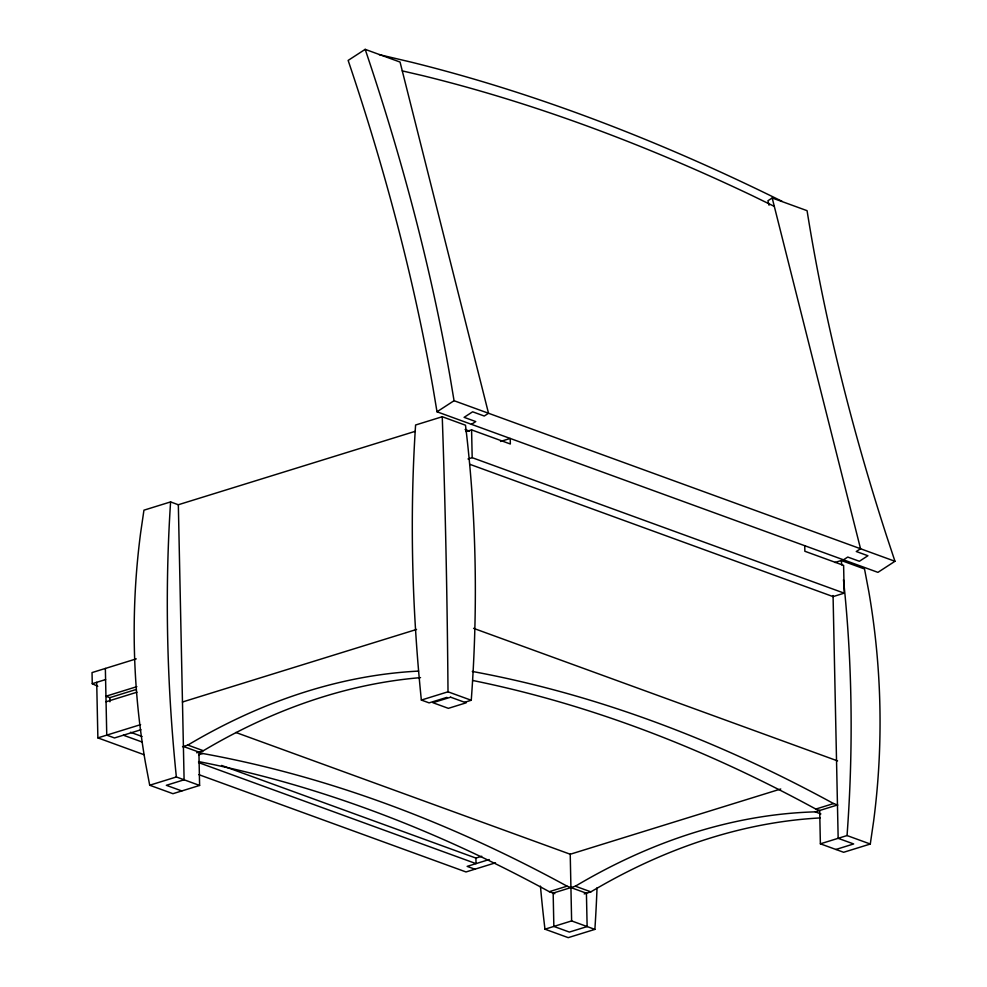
<?xml version="1.0" encoding="UTF-8"?>
<svg xmlns="http://www.w3.org/2000/svg" width="987" height="987" viewBox="0 0 987 987"><rect width="100%" height="100%" fill="white"/><g stroke="black" fill="none" stroke-linecap="round" stroke-linejoin="round"><path stroke-width="1.48" d="M472.625 680.462A2179.58 1339.778 72.8 0 1 815.817 809.069L819.691 810.487L820.382 843.823L843.638 852.287L870.287 844.033L873.618 821.209A857.974 806.49 11.5 0 0 868.844 591.818L864.526 568.981L841.282 560.505L834.928 562.479M471.478 424.336L475.734 421.572L464.112 417.341L472.637 411.801L484.259 416.033L488.516 413.269L400.056 62.058L365.178 49.35L348.14 60.417A1657.864 841.121 57 0 1 432.972 387.644L437.007 411.789L877.924 572.361L894.962 561.282L886.585 535.966A1657.864 841.121 57 0 1 807.07 210.675L772.192 197.98L767.935 200.743L769.058 205.222M437.007 411.789L454.057 400.71L894.962 561.282M843.503 559.814L847.759 557.05L859.381 561.282L867.906 555.743L856.284 551.511L860.541 548.747L772.192 197.98M464.914 702.226L471.255 700.264A1208.322 863.526 -70 0 0 465.494 425.212L442.25 416.736L415.589 425.002A1208.322 742.755 72.8 0 0 421.35 700.054L429.098 702.88L446.877 697.377M415.367 431.282L178.289 504.752L170.591 501.914L143.942 510.18L140.61 532.992A857.974 806.49 11.5 0 0 145.385 762.383L149.703 785.233L172.947 793.696L199.608 785.442L198.905 752.094M466.037 431.615L471.589 429.888L510.341 444.002L510.23 438.45L500.508 441.46M468.011 458.967L472.181 457.672L844.193 593.162L843.614 565.378L804.861 551.264L804.75 545.712M136.268 658.872L92.038 672.579L92.26 683.695A2226.018 743.063 -1.2 0 0 97.775 686.323M92.26 683.695L105.597 679.562M136.848 686.656L105.942 696.23L109.816 697.649L136.317 689.432M106.053 701.794L136.971 692.208M182.422 702.016L416.563 629.447M96.701 682.313L97.873 737.881L140.61 724.631M140.968 729.751L114.504 737.955L106.756 735.13L105.362 668.446M182.521 746.727L187.851 745.074A725.223 518.274 -70 0 1 418.574 671.098M196.684 752.785L203.347 750.725A725.223 518.274 -70 0 1 420.536 677.637M198.683 754.784L202.779 753.513A2179.58 1339.778 72.8 0 1 567.056 886.166L586.426 893.223M421.35 700.054L448.012 691.801L471.255 700.264M149.703 785.233L176.352 776.966L199.608 785.442M844.193 593.162L833.09 596.604L469.75 464.285M221.557 765.431L475.919 858.073L481.742 856.26M489.207 859.541L467.147 866.376L474.907 869.202M495.511 862.811L466.012 871.953L198.93 774.684M570.178 854.261L780.754 788.995M198.56 761.569A2179.58 1339.778 72.8 0 1 549.278 891.68L567.056 886.166M815.817 809.069L833.583 803.566L837.729 805.071M553.164 893.087L575.372 886.203A725.223 518.274 -70 0 1 815.25 811.857L837.457 804.973M584.205 893.914L590.868 891.853A725.223 518.274 -70 0 1 820.074 817.939M540.444 886.104A1208.322 863.526 -70 0 0 544.972 929.186L571.621 920.92L594.877 929.384A1208.322 742.755 72.8 0 0 597.036 887.831M820.382 843.823L847.043 835.557L870.287 844.033M835.89 849.474L853.656 843.959L838.16 838.321L833.065 595.531M594.877 929.384L568.228 937.65L544.972 929.186M402.289 70.891L422.732 75.641A2564.794 1301.261 57 0 1 752.365 195.685L774.301 206.369M379.144 54.606L411.468 62.206A2666.01 1352.609 57 0 1 782.173 201.385M465.099 429.493L469.43 431.072M473.563 628.337L837.581 760.903M815.25 811.857L820.888 813.917M235.844 732.465L570.227 854.236L571.621 920.92M187.851 745.074L203.347 750.725M575.372 886.203L590.868 891.853M183.409 746.456L202.779 753.513M130.506 732.268L142.066 736.487M123.387 735.204L142.177 742.039M198.547 762.569L476.03 863.625L475.919 858.073M549.278 891.68L554.817 893.691M97.873 737.881L144.065 754.71M181.83 790.945L166.334 785.307L184.1 779.792L178.339 504.739M454.057 400.71L450.023 376.578A1657.864 841.121 57 0 0 365.178 49.35M442.25 416.736L442.978 438.302A857.974 60.639 -89.8 0 1 447.79 667.681L448.012 691.801M586.414 892.766L587.129 926.571L569.363 932.073L553.855 926.423L553.152 892.618M471.589 429.888L472.181 457.672M109.816 697.649L109.902 701.806M472.317 671.456A2179.58 1339.778 72.8 0 1 833.583 803.566M176.352 776.966A1208.322 742.755 72.8 0 1 170.591 501.914M841.282 560.505A1208.322 863.526 -70 0 1 841.812 564.934M843.478 579.739A1208.322 863.526 -70 0 1 847.043 835.557M450.627 697.192L432.861 702.695L448.369 708.345L466.135 702.83L450.627 697.192"/></g></svg>
